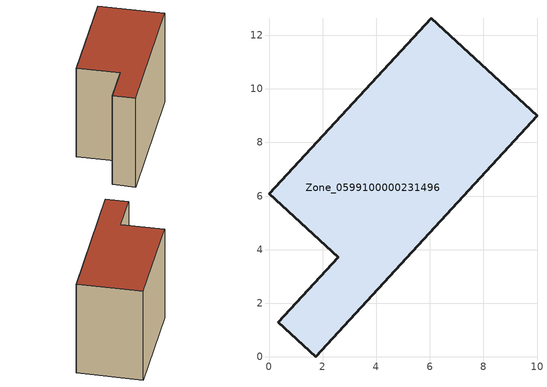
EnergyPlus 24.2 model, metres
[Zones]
Zone_0599100000231496
 floor ground (C_G): 0.35,1.29 2.58,3.71 0,6.09 6.06,12.64 10,9 1.74,0 z0
 wall outside (C_F): 2.58,3.71 0.35,1.29 1.74,0 10,9 6.06,12.64 0,6.09 2.58,3.71 z0:8.38
 roof outside (C_R): 6.06,12.64 0,6.09 2.58,3.71 0.35,1.29 1.74,0 10,9 z8.38
[BUILDING]
Pand.0599100000231496: North Axis=0; Terrain=City; Loads Convergence Tolerance Value=0.04; Temperature Convergence Tolerance Value=0.4; Solar Distribution=FullExterior; Maximum Number of Warmup Days=25; Minimum Number of Warmup Days=1
[Site:Location]
Rotterdam.The.Hague.AP_ZH_NLD Design_Conditions: Latitude=51.96; Longitude=4.45; Time Zone=1; Elevation=-4.5
[SITE:GROUNDTEMPERATURE:BUILDINGSURFACE]
18, 18, 18, 18, 18, 18, 18, 18, 18, 18, 18, 18
[MATERIAL] Thermal Absorptance=0.9; Solar Absorptance=0.7; Visible Absorptance=0.7
Name | Roughness | Thickness | Conductivity | Density | Specific Heat
G.TI.1975-1991 | MediumSmooth | 0.15 | 0.288461 | 540 | 1210
F.TI.1975-1991 | Rough | 0.3 | 0.230769 | 1920 | 840
R.TI.1975-1991 | MediumRough | 0.2 | 0.153846 | 1500 | 1000
[CONSTRUCTION]
C_G: G.TI.1975-1991
C_F: F.TI.1975-1991
C_R: R.TI.1975-1991
[ZONE]
Zone_0599100000231496: Type=1; Multiplier=1; Ceiling Height=Autocalculate; Volume=Autocalculate; Floor Area=autocalculate; Part of Total Floor Area=Yes
[ZONEINFILTRATION:DESIGNFLOWRATE]
Infil_Zone_0599100000231496: Zone or ZoneList or Space or SpaceList=Zone_0599100000231496; Schedule=AlwaysOn; Design Flow Rate Calculation Method=Flow/Area; Flow Rate per Floor Area=0.003; Constant Term Coefficient=1; Temperature Term Coefficient=0; Velocity Term Coefficient=0; Velocity Squared Term Coefficient=0
[HVACTEMPLATE:ZONE:IDEALLOADSAIRSYSTEM]
Zone_0599100000231496: Maximum Heating Supply Air Temperature=50; Minimum Cooling Supply Air Temperature=13; Maximum Heating Supply Air Humidity Ratio=0.0156; Minimum Cooling Supply Air Humidity Ratio=0.0077; Heating Limit=NoLimit; Cooling Limit=NoLimit; Dehumidification Control Type=ConstantSensibleHeatRatio; Cooling Sensible Heat Ratio=0.7; Dehumidification Setpoint=60; Humidification Control Type=None; Humidification Setpoint=30; Outdoor Air Method=None; Outdoor Air Flow Rate per Person=0.00944; Outdoor Air Flow Rate per Zone Floor Area=0; Outdoor Air Flow Rate per Zone=0; Demand Controlled Ventilation Type=None; Outdoor Air Economizer Type=NoEconomizer; Heat Recovery Type=None; Sensible Heat Recovery Effectiveness=0.7; Latent Heat Recovery Effectiveness=0.65
[ZONECONTROL:THERMOSTAT]
ThermostatControl_Zone_0599100000231496: Zone or ZoneList=Zone_0599100000231496; Control Type Schedule=DualSetpointControlType; Control 1=Thermostat_Zone_0599100000231496; Temperature Difference Between Cutout And Setpoint=0
[THERMOSTATSETPOINT:DUALSETPOINT]
Thermostat_Zone_0599100000231496: Heating Setpoint Temperature Schedule=HeatingSetpoint_Zone_0599100000231496; Cooling Setpoint Temperature Schedule=CoolingSetpoint_Zone_0599100000231496
[SCHEDULE:COMPACT]
HeatingSetpoint_Zone_0599100000231496: Through: 12/31, For: AllDays, Until: 24:00, 21
CoolingSetpoint_Zone_0599100000231496: Through: 12/31, For: AllDays, Until: 24:00, 24
DualSetpointControlType: Through: 12/31, For: AllDays, Until: 24:00, 4
AlwaysOn: Through: 12/31, For: AllDays, Until: 24:00, 1
